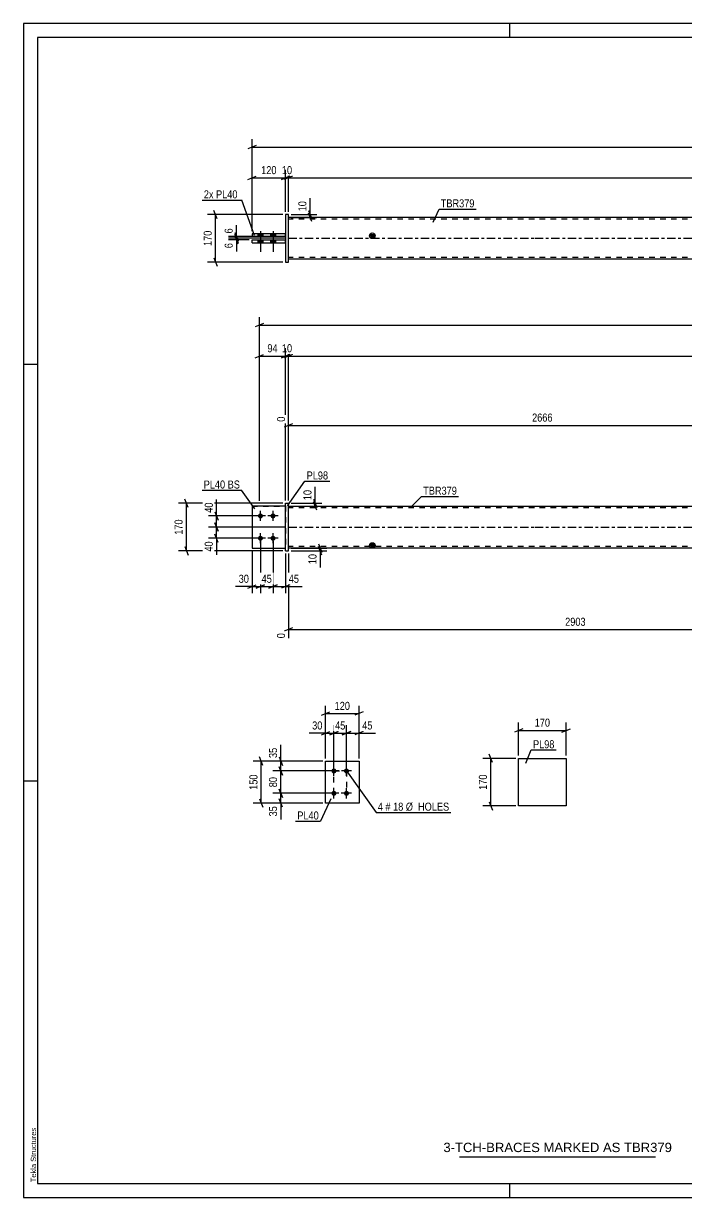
# Model space of a CAD drawing. Header units: millimetres. Extents: x 0 to 594, y 0 to 420.
# Drawn here: x 0 to 237.1, y 0 to 420 of the extents above; entities that cross this region are included whole.
import ezdxf

# ---------------------------------------------------------------- set-up
doc = ezdxf.new("R2010")
doc.units = ezdxf.units.MM
doc.linetypes.add('DXK_LINE_DOT2', pattern=[3.9198, 1.9599, -1.9599])
doc.linetypes.add('DXK_LINE_DOT3', pattern=[5.9187, 2.979, -0.9799, 0.9799, -0.9799])
doc.styles.add('Arial', font='ARIAL.TTF', dxfattribs={"height": 0.2})
doc.styles.add('Arial Narrow', font='ARIALN.TTF', dxfattribs={"height": 0.2})

# ---------------------------------------------------------------- blocks, each defined once
blk = doc.blocks.new('Unknown-580570663-1132')
at = {"color": 5, "linetype": 'Continuous'}
for p, q in [((594, 420), (0, 420)), ((0, 420), (0, 0)), ((174, 415), (174, 420)), ((589, 415), (5, 415)), ((5, 415), (5, 5)), ((5, 298), (0, 298)), ((5, 149), (0, 149)), ((5, 5), (589, 5)), ((174, 0), (174, 5)), ((0, 0), (594, 0))]:
    blk.add_line(p, q, dxfattribs=at)
at = {"color": 174, "linetype": 'Continuous', "style": 'Arial'}
blk.add_text('Tekla Structures', height=1.9102, rotation=90, dxfattribs=at).set_placement((4.5, 5.5))
blk = doc.blocks.new('Bolt-580570663-2153 - 2119')
at = {"linetype": 'Continuous'}
for points in [[(111.03, 151.7, -1), (111.03, 153.5, -1)], [(115.53, 151.7, -1), (115.53, 153.5, -1)], [(111.03, 143.7, -1), (111.03, 145.5, -1)], [(115.53, 143.7, -1), (115.53, 145.5, -1)]]:
    blk.add_hatch(color=1, dxfattribs=at).paths.add_polyline_path(points)
at = {"color": 1, "linetype": 'Continuous'}
for p, q in [((112.83, 152.6), (109.23, 152.6)), ((111.03, 150.8), (111.03, 154.4)), ((117.33, 152.6), (113.73, 152.6)), ((115.53, 150.8), (115.53, 154.4)), ((112.83, 144.6), (109.23, 144.6)), ((111.03, 142.8), (111.03, 146.4)), ((117.33, 144.6), (113.73, 144.6)), ((115.53, 142.8), (115.53, 146.4))]:
    blk.add_line(p, q, dxfattribs=at)
blk = doc.blocks.new('Part-580570663-2158 - 2119')
at = {"color": 2, "linetype": 'Continuous'}
for p, q in [((108.03, 141.1), (108.03, 156.1)), ((108.03, 156.1), (120.03, 156.1)), ((120.03, 156.1), (120.03, 141.1)), ((120.03, 141.1), (108.03, 141.1))]:
    blk.add_line(p, q, dxfattribs=at)
blk = doc.blocks.new('Bolt-580570663-1684 - 1679')
at = {"linetype": 'Continuous'}
for points in [[(84.75, 242.94, -1), (84.75, 244.74, -1)], [(89.25, 242.94, -1), (89.25, 244.74, -1)], [(84.75, 234.94, -1), (84.75, 236.74, -1)], [(89.25, 234.94, -1), (89.25, 236.74, -1)]]:
    blk.add_hatch(color=1, dxfattribs=at).paths.add_polyline_path(points)
at = {"color": 1, "linetype": 'Continuous'}
for p, q in [((86.55, 243.84), (82.95, 243.84)), ((84.75, 242.04), (84.75, 245.64)), ((91.05, 243.84), (87.45, 243.84)), ((89.25, 242.04), (89.25, 245.64)), ((86.55, 235.84), (82.95, 235.84)), ((84.75, 234.04), (84.75, 237.64)), ((91.05, 235.84), (87.45, 235.84)), ((89.25, 234.04), (89.25, 237.64))]:
    blk.add_line(p, q, dxfattribs=at)
blk = doc.blocks.new('Part-580570663-1695 - 1679')
at = {"color": 2, "linetype": 'Continuous'}
for p, q in [((93.75, 231.34), (93.75, 248.34)), ((93.75, 248.34), (94.75, 248.34)), ((94.75, 231.34), (94.75, 248.34)), ((93.75, 231.34), (94.75, 231.34))]:
    blk.add_line(p, q, dxfattribs=at)
blk = doc.blocks.new('Part-580570663-1700 - 1679')
at = {"color": 7, "linetype": 'DXK_LINE_DOT2'}
for p, q in [((81.75, 247.34), (81.75, 232.34)), ((81.75, 247.34), (93.75, 247.34)), ((93.75, 247.34), (93.75, 232.34)), ((81.75, 232.34), (93.75, 232.34))]:
    blk.add_line(p, q, dxfattribs=at)
blk = doc.blocks.new('Part-580570663-1705 - 1679')
at = {"color": 2, "linetype": 'Continuous'}
for p, q in [((81.75, 247.34), (81.75, 232.34)), ((93.75, 247.34), (81.75, 247.34)), ((81.75, 232.34), (93.75, 232.34))]:
    blk.add_line(p, q, dxfattribs=at)
at = {"color": 7, "linetype": 'DXK_LINE_DOT2'}
blk.add_line((93.75, 232.34), (93.75, 247.34), dxfattribs=at)
blk = doc.blocks.new('Part-580570663-1721 - 1679')
at = {"linetype": 'Continuous'}
blk.add_hatch(color=2, dxfattribs=at).paths.add_polyline_path([(124.75, 232.34), (123.95, 233.74), (125.55, 233.74)])
at = {"color": 2, "linetype": 'Continuous'}
for p, q in [((94.75, 247.34), (182.75, 247.34)), ((182.85, 247.34), (425.68, 247.34)), ((425.78, 247.34), (513.78, 247.34)), ((182.75, 232.34), (94.75, 232.34)), ((124.75, 232.34), (123.95, 233.74)), ((123.95, 233.74), (125.55, 233.74)), ((125.55, 233.74), (124.75, 232.34)), ((425.68, 232.34), (182.85, 232.34)), ((513.78, 232.34), (425.78, 232.34))]:
    blk.add_line(p, q, dxfattribs=at)
at = {"color": 7, "linetype": 'DXK_LINE_DOT2'}
for p, q in [((94.75, 232.34), (94.75, 247.34)), ((182.75, 246.74), (94.75, 246.74)), ((425.68, 246.74), (182.85, 246.74)), ((280.93, 247.34), (280.93, 246.74)), ((309.34, 247.34), (309.34, 246.74)), ((513.78, 246.74), (425.78, 246.74)), ((513.78, 232.34), (513.78, 247.34)), ((182.75, 232.94), (94.75, 232.94)), ((425.68, 232.94), (182.85, 232.94)), ((299.19, 232.34), (299.19, 232.94)), ((299.19, 232.43), (299.19, 232.34)), ((327.6, 232.34), (327.6, 232.94)), ((327.6, 232.43), (327.6, 232.34)), ((513.78, 232.94), (425.78, 232.94))]:
    blk.add_line(p, q, dxfattribs=at)
at = {"color": 7, "linetype": 'DXK_LINE_DOT3'}
for p, q in [((94.75, 239.84), (182.75, 239.84)), ((182.85, 239.84), (425.68, 239.84)), ((425.78, 239.84), (513.78, 239.84))]:
    blk.add_line(p, q, dxfattribs=at)
at = {"color": 2, "linetype": 'Continuous'}
blk.add_circle((124.75, 233.24), 1, dxfattribs=at)
blk = doc.blocks.new('Part-580570663-1415 - 1369')
at = {"color": 2, "linetype": 'Continuous'}
for p, q in [((81.75, 344.75), (81.75, 343.75)), ((93.75, 344.75), (81.75, 344.75)), ((93.75, 343.75), (81.75, 343.75))]:
    blk.add_line(p, q, dxfattribs=at)
at = {"color": 7, "linetype": 'DXK_LINE_DOT2'}
blk.add_line((93.75, 343.75), (93.75, 344.75), dxfattribs=at)
blk = doc.blocks.new('Part-580570663-1463 - 1369')
at = {"linetype": 'Continuous'}
blk.add_hatch(color=2, dxfattribs=at).paths.add_polyline_path([(124.75, 343.15), (123.95, 344.55), (125.55, 344.55)])
at = {"color": 2, "linetype": 'Continuous'}
for p, q in [((182.75, 350.65), (94.75, 350.65)), ((425.68, 350.65), (182.85, 350.65)), ((513.78, 350.65), (425.78, 350.65)), ((124.75, 343.15), (123.95, 344.55)), ((123.95, 344.55), (125.55, 344.55)), ((125.55, 344.55), (124.75, 343.15)), ((280.93, 343.85), (309.34, 343.85)), ((280.93, 343.75), (280.93, 343.85)), ((280.93, 342.55), (280.93, 342.45)), ((309.34, 342.45), (280.93, 342.45)), ((299.19, 343.75), (299.19, 343.85)), ((299.19, 342.55), (299.19, 342.45)), ((309.34, 343.85), (309.34, 342.45)), ((182.75, 335.65), (94.75, 335.65)), ((425.68, 335.65), (182.85, 335.65)), ((513.78, 335.65), (425.78, 335.65))]:
    blk.add_line(p, q, dxfattribs=at)
at = {"color": 7, "linetype": 'DXK_LINE_DOT2'}
for p, q in [((94.75, 335.65), (94.75, 350.65)), ((182.75, 350.05), (94.75, 350.05)), ((425.68, 350.05), (182.85, 350.05)), ((513.78, 350.05), (425.78, 350.05)), ((513.78, 350.65), (513.78, 335.65)), ((280.93, 342.45), (280.93, 343.75)), ((299.19, 342.45), (299.19, 343.75)), ((309.34, 343.85), (327.6, 343.85)), ((327.6, 342.45), (309.34, 342.45)), ((327.6, 343.85), (327.6, 342.45)), ((182.75, 336.25), (94.75, 336.25)), ((425.68, 336.25), (182.85, 336.25)), ((513.78, 336.25), (425.78, 336.25))]:
    blk.add_line(p, q, dxfattribs=at)
at = {"color": 7, "linetype": 'DXK_LINE_DOT3'}
for p, q in [((94.75, 343.15), (182.75, 343.15)), ((182.85, 343.15), (425.68, 343.15)), ((425.78, 343.15), (513.78, 343.15))]:
    blk.add_line(p, q, dxfattribs=at)
at = {"color": 2, "linetype": 'Continuous'}
blk.add_circle((124.75, 344.05), 1, dxfattribs=at)
blk = doc.blocks.new('Part-580570663-1420 - 1369')
at = {"color": 2, "linetype": 'Continuous'}
for p, q in [((81.75, 341.55), (81.75, 342.55)), ((81.75, 342.55), (93.75, 342.55)), ((81.75, 341.55), (93.75, 341.55))]:
    blk.add_line(p, q, dxfattribs=at)
at = {"color": 7, "linetype": 'DXK_LINE_DOT2'}
blk.add_line((93.75, 341.55), (93.75, 342.55), dxfattribs=at)
blk = doc.blocks.new('Bolt-580570663-1372 - 1369')
at = {"linetype": 'Continuous'}
for points in [[(83.85, 343.75), (85.65, 343.75), (85.65, 344.75), (83.85, 344.75)], [(83.85, 343.75), (85.65, 343.75), (85.65, 344.75), (83.85, 344.75)], [(88.35, 343.75), (90.15, 343.75), (90.15, 344.75), (88.35, 344.75)], [(88.35, 343.75), (90.15, 343.75), (90.15, 344.75), (88.35, 344.75)], [(83.85, 341.55), (85.65, 341.55), (85.65, 342.55), (83.85, 342.55)], [(83.85, 341.55), (85.65, 341.55), (85.65, 342.55), (83.85, 342.55)], [(88.35, 341.55), (90.15, 341.55), (90.15, 342.55), (88.35, 342.55)], [(88.35, 341.55), (90.15, 341.55), (90.15, 342.55), (88.35, 342.55)]]:
    blk.add_hatch(color=1, dxfattribs=at).paths.add_polyline_path(points)
at = {"color": 1, "linetype": 'Continuous'}
for p, q in [((83.85, 344.75), (83.85, 343.75)), ((83.85, 344.75), (83.85, 343.75)), ((84.75, 345.75), (84.75, 338.25)), ((84.75, 345.75), (84.75, 338.25)), ((85.65, 344.75), (85.65, 343.75)), ((85.65, 344.75), (85.65, 343.75)), ((88.35, 344.75), (88.35, 343.75)), ((88.35, 344.75), (88.35, 343.75)), ((89.25, 345.75), (89.25, 338.25)), ((89.25, 345.75), (89.25, 338.25)), ((90.15, 344.75), (90.15, 343.75)), ((90.15, 344.75), (90.15, 343.75)), ((83.85, 342.55), (83.85, 341.55)), ((83.85, 342.55), (83.85, 341.55)), ((85.65, 342.55), (85.65, 341.55)), ((85.65, 342.55), (85.65, 341.55)), ((88.35, 342.55), (88.35, 341.55)), ((88.35, 342.55), (88.35, 341.55)), ((90.15, 342.55), (90.15, 341.55)), ((90.15, 342.55), (90.15, 341.55))]:
    blk.add_line(p, q, dxfattribs=at)
blk = doc.blocks.new('Part-580570663-1400 - 1369')
at = {"color": 2, "linetype": 'Continuous'}
for p, q in [((94.75, 351.65), (93.75, 351.65)), ((93.75, 351.65), (93.75, 334.65)), ((94.75, 334.65), (94.75, 351.65)), ((93.75, 334.65), (94.75, 334.65))]:
    blk.add_line(p, q, dxfattribs=at)
blk = doc.blocks.new('Part-580570663-2338 - 2332')
at = {"color": 2, "linetype": 'Continuous'}
for p, q in [((177.1, 140.1), (177.1, 157.1)), ((177.1, 157.1), (194.1, 157.1)), ((194.1, 157.1), (194.1, 140.1)), ((194.1, 140.1), (177.1, 140.1))]:
    blk.add_line(p, q, dxfattribs=at)
blk = doc.blocks.new('Rectangle-580570663-2318 - 2119')
at = {"color": 1, "linetype": 'DXK_LINE_DOT2'}
blk.add_lwpolyline([(111.03, 152.6), (115.53, 152.6), (115.53, 144.6), (111.03, 144.6), (111.03, 152.6)], close=True, dxfattribs=at)
blk = doc.blocks.new('StraightDimension-580570663-2235 - 2119')
at = {"color": 7, "linetype": 'Continuous'}
for p, q in [((110.03, 144.6), (89.18, 144.6)), ((91.43, 146.1), (92.63, 143.1)), ((92.03, 141.1), (92.03, 144.6)), ((107.03, 141.1), (89.18, 141.1)), ((92.63, 139.6), (91.43, 142.6))]:
    blk.add_line(p, q, dxfattribs=at)
at = {"color": 0}
blk.add_wipeout([(91.28, 140.57), (87.08, 140.57), (87.08, 135.72), (91.28, 135.72)], dxfattribs=at)
at = {"color": 7, "linetype": 'Continuous'}
blk.add_line((92.03, 141.1), (92.03, 135.19), dxfattribs=at)
blk.add_line((92.03, 141.1), (92.03, 135.19), dxfattribs=at)
at = {"color": 3, "style": 'Arial Narrow'}
blk.add_text('35', height=2.863, rotation=90.0002, dxfattribs=at).set_placement((90.68, 136.32))
blk = doc.blocks.new('StraightDimension-580570663-2245 - 2119')
at = {"color": 7, "linetype": 'Continuous'}
for p, q in [((110.03, 152.6), (89.18, 152.6)), ((91.43, 154.1), (92.63, 151.1)), ((92.03, 144.6), (92.03, 152.6)), ((110.03, 144.6), (89.18, 144.6)), ((92.63, 143.1), (91.43, 146.1))]:
    blk.add_line(p, q, dxfattribs=at)
at = {"color": 0}
blk.add_wipeout([(91.28, 151.03), (87.08, 151.03), (87.08, 146.17), (91.28, 146.17)], dxfattribs=at)
at = {"color": 3, "style": 'Arial Narrow'}
blk.add_text('80', height=2.863, rotation=90.0002, dxfattribs=at).set_placement((90.68, 146.77))
blk = doc.blocks.new('StraightDimension-580570663-2277 - 2119')
at = {"color": 7, "linetype": 'Continuous'}
for p, q in [((108.03, 157.1), (108.03, 168.95)), ((111.03, 153.6), (111.03, 168.95)), ((106.53, 165.5), (109.53, 166.7)), ((108.03, 166.1), (111.03, 166.1)), ((112.53, 166.7), (109.53, 165.5))]:
    blk.add_line(p, q, dxfattribs=at)
at = {"color": 0}
blk.add_wipeout([(107.5, 166.85), (107.5, 171.05), (102.65, 171.05), (102.65, 166.85)], dxfattribs=at)
at = {"color": 7, "linetype": 'Continuous'}
blk.add_line((108.03, 166.1), (102.12, 166.1), dxfattribs=at)
blk.add_line((108.03, 166.1), (102.12, 166.1), dxfattribs=at)
at = {"color": 3, "style": 'Arial Narrow'}
blk.add_text('30', height=2.863, dxfattribs=at).set_placement((103.25, 167.45))
blk = doc.blocks.new('StraightDimension-580570663-2255 - 2119')
at = {"color": 7, "linetype": 'Continuous'}
for p, q in [((107.03, 156.1), (89.18, 156.1)), ((91.43, 157.6), (92.63, 154.6)), ((92.03, 152.6), (92.03, 156.1)), ((110.03, 152.6), (89.18, 152.6)), ((92.63, 151.1), (91.43, 154.1))]:
    blk.add_line(p, q, dxfattribs=at)
at = {"color": 0}
blk.add_wipeout([(91.28, 161.48), (87.08, 161.48), (87.08, 156.62), (91.28, 156.62)], dxfattribs=at)
at = {"color": 7, "linetype": 'Continuous'}
blk.add_line((92.03, 156.1), (92.03, 162), dxfattribs=at)
blk.add_line((92.03, 156.1), (92.03, 162), dxfattribs=at)
at = {"color": 3, "style": 'Arial Narrow'}
blk.add_text('35', height=2.863, rotation=90.0002, dxfattribs=at).set_placement((90.68, 157.22))
blk = doc.blocks.new('StraightDimension-580570663-2266 - 2119')
at = {"color": 7, "linetype": 'Continuous'}
for p, q in [((107.03, 156.1), (82.18, 156.1)), ((85.63, 154.6), (84.43, 157.6)), ((85.03, 141.1), (85.03, 156.1)), ((107.03, 141.1), (82.18, 141.1)), ((84.43, 142.6), (85.63, 139.6))]:
    blk.add_line(p, q, dxfattribs=at)
at = {"color": 0}
blk.add_wipeout([(84.28, 151.94), (80.08, 151.94), (80.08, 145.25), (84.28, 145.25)], dxfattribs=at)
at = {"color": 3, "style": 'Arial Narrow'}
blk.add_text('150', height=2.863, rotation=90.0002, dxfattribs=at).set_placement((83.68, 145.85))
blk = doc.blocks.new('StraightDimension-580570663-2287 - 2119')
at = {"color": 7, "linetype": 'Continuous'}
for p, q in [((111.03, 153.6), (111.03, 168.95)), ((115.53, 153.6), (115.53, 168.95)), ((109.53, 165.5), (112.53, 166.7)), ((111.03, 166.1), (115.53, 166.1)), ((117.03, 166.7), (114.03, 165.5))]:
    blk.add_line(p, q, dxfattribs=at)
at = {"color": 0}
blk.add_wipeout([(115.71, 166.85), (115.71, 171.05), (110.85, 171.05), (110.85, 166.85)], dxfattribs=at)
at = {"color": 3, "style": 'Arial Narrow'}
blk.add_text('45', height=2.863, dxfattribs=at).set_placement((111.45, 167.45))
blk = doc.blocks.new('StraightDimension-580570663-2297 - 2119')
at = {"color": 7, "linetype": 'Continuous'}
for p, q in [((115.53, 153.6), (115.53, 168.95)), ((120.03, 157.1), (120.03, 168.95)), ((114.03, 165.5), (117.03, 166.7)), ((115.53, 166.1), (120.03, 166.1)), ((121.53, 166.7), (118.53, 165.5))]:
    blk.add_line(p, q, dxfattribs=at)
at = {"color": 0}
blk.add_wipeout([(125.41, 166.85), (125.41, 171.05), (120.55, 171.05), (120.55, 166.85)], dxfattribs=at)
at = {"color": 7, "linetype": 'Continuous'}
blk.add_line((120.03, 166.1), (125.93, 166.1), dxfattribs=at)
blk.add_line((120.03, 166.1), (125.93, 166.1), dxfattribs=at)
at = {"color": 3, "style": 'Arial Narrow'}
blk.add_text('45', height=2.863, dxfattribs=at).set_placement((121.15, 167.45))
blk = doc.blocks.new('StraightDimension-580570663-2308 - 2119')
at = {"color": 7, "linetype": 'Continuous'}
for p, q in [((106.53, 172.5), (109.53, 173.7)), ((108.03, 157.1), (108.03, 175.95)), ((108.03, 173.1), (120.03, 173.1)), ((121.53, 173.7), (118.53, 172.5)), ((120.03, 157.1), (120.03, 175.95))]:
    blk.add_line(p, q, dxfattribs=at)
at = {"color": 0}
blk.add_wipeout([(117.37, 173.85), (117.37, 178.05), (110.69, 178.05), (110.69, 173.85)], dxfattribs=at)
at = {"color": 3, "style": 'Arial Narrow'}
blk.add_text('120', height=2.863, dxfattribs=at).set_placement((111.29, 174.45))
blk = doc.blocks.new('StraightDimension-580570663-6106 - 1679')
at = {"color": 7, "linetype": 'Continuous'}
for p, q in [((92.75, 248.34), (55.4, 248.34)), ((58.85, 246.84), (57.65, 249.84)), ((58.25, 231.34), (58.25, 248.34)), ((92.75, 231.34), (55.4, 231.34)), ((57.65, 232.84), (58.85, 229.84))]:
    blk.add_line(p, q, dxfattribs=at)
at = {"color": 0}
blk.add_wipeout([(57.5, 243.18), (53.3, 243.18), (53.3, 236.5), (57.5, 236.5)], dxfattribs=at)
at = {"color": 3, "style": 'Arial Narrow'}
blk.add_text('170', height=2.863, rotation=90.0002, dxfattribs=at).set_placement((56.9, 237.1))
blk = doc.blocks.new('StraightDimension-580570663-1817 - 1679')
at = {"color": 7, "linetype": 'Continuous'}
for p, q in [((300.05, 231.34), (300.05, 194.58)), ((94.75, 230.34), (94.75, 200.06)), ((96.25, 203.79), (93.25, 202.59)), ((94.75, 203.19), (300.05, 203.19)), ((298.55, 202.59), (301.55, 203.79))]:
    blk.add_line(p, q, dxfattribs=at)
at = {"color": 0}
blk.add_wipeout([(201.65, 203.94), (201.65, 208.14), (193.14, 208.14), (193.14, 203.94)], dxfattribs=at)
at = {"color": 0, "linetype": 'Continuous'}
for points in [[(94.15, 202.49), (89.95, 202.49), (89.95, 199.46), (94.15, 199.46)], [(299.45, 202.49), (295.25, 202.49), (295.25, 193.98), (299.45, 193.98)]]:
    blk.add_wipeout(points, dxfattribs=at)
at = {"color": 3, "style": 'Arial Narrow'}
blk.add_text('2903', height=2.863, dxfattribs=at).set_placement((193.74, 204.54))
at = {"color": 3, "linetype": 'Continuous', "style": 'Arial Narrow'}
for s, height, p in [('0', 2.86, (93.55, 200.06)), ('2903', 2.863, (298.85, 194.58))]:
    blk.add_text(s, height=height, rotation=90.0002, dxfattribs=at).set_placement(p)
blk = doc.blocks.new('StraightDimension-580570663-4831 - 1679')
at = {"color": 7, "linetype": 'Continuous'}
for p, q in [((94.75, 249.34), (94.75, 303.89)), ((513.78, 249.34), (513.78, 303.89)), ((96.25, 301.64), (93.25, 300.44)), ((94.75, 301.04), (513.78, 301.04)), ((512.28, 300.44), (515.28, 301.64))]:
    blk.add_line(p, q, dxfattribs=at)
at = {"color": 0}
blk.add_wipeout([(308.52, 301.79), (308.52, 305.99), (300.01, 305.99), (300.01, 301.79)], dxfattribs=at)
at = {"color": 3, "style": 'Arial Narrow'}
blk.add_text('5710', height=2.863, dxfattribs=at).set_placement((300.61, 302.39))
blk = doc.blocks.new('StraightDimension-580570663-1870 - 1679')
at = {"color": 7, "linetype": 'Continuous'}
for p, q in [((95.75, 232.34), (108.55, 232.34)), ((95.75, 231.34), (108.55, 231.34)), ((105.55, 233.84), (106.75, 230.84)), ((106.75, 229.84), (105.55, 232.84)), ((106.15, 231.34), (106.15, 232.34))]:
    blk.add_line(p, q, dxfattribs=at)
at = {"color": 0}
blk.add_wipeout([(105.4, 230.82), (101.2, 230.82), (101.2, 225.96), (105.4, 225.96)], dxfattribs=at)
at = {"color": 7, "linetype": 'Continuous'}
blk.add_line((106.15, 231.34), (106.15, 225.43), dxfattribs=at)
blk.add_line((106.15, 231.34), (106.15, 225.43), dxfattribs=at)
at = {"color": 3, "style": 'Arial Narrow'}
blk.add_text('10', height=2.863, rotation=90.0002, dxfattribs=at).set_placement((104.8, 226.56))
blk = doc.blocks.new('StraightDimension-580570663-1806 - 1679')
at = {"color": 7, "linetype": 'Continuous'}
for p, q in [((81.75, 231.34), (81.75, 216.17)), ((84.75, 234.84), (84.75, 216.17)), ((80.25, 217.97), (83.25, 219.17)), ((81.75, 218.57), (84.75, 218.57)), ((86.25, 219.17), (83.25, 217.97))]:
    blk.add_line(p, q, dxfattribs=at)
at = {"color": 0}
blk.add_wipeout([(81.22, 219.32), (81.22, 223.52), (76.37, 223.52), (76.37, 219.32)], dxfattribs=at)
at = {"color": 7, "linetype": 'Continuous'}
blk.add_line((81.75, 218.57), (75.84, 218.57), dxfattribs=at)
blk.add_line((81.75, 218.57), (75.84, 218.57), dxfattribs=at)
at = {"color": 3, "style": 'Arial Narrow'}
blk.add_text('30', height=2.863, dxfattribs=at).set_placement((76.97, 219.92))
blk = doc.blocks.new('StraightDimension-580570663-5991 - 1679')
at = {"color": 7, "linetype": 'Continuous'}
for p, q in [((83.75, 243.84), (66.2, 243.84)), ((68.45, 245.34), (69.65, 242.34)), ((69.05, 239.84), (69.05, 243.84)), ((93.75, 239.84), (66.2, 239.84)), ((69.65, 238.34), (68.45, 241.34))]:
    blk.add_line(p, q, dxfattribs=at)
at = {"color": 0}
blk.add_wipeout([(68.3, 249.22), (64.1, 249.22), (64.1, 244.37), (68.3, 244.37)], dxfattribs=at)
at = {"color": 7, "linetype": 'Continuous'}
blk.add_line((69.05, 243.84), (69.05, 249.75), dxfattribs=at)
blk.add_line((69.05, 243.84), (69.05, 249.75), dxfattribs=at)
at = {"color": 3, "style": 'Arial Narrow'}
blk.add_text('40', height=2.863, rotation=90.0002, dxfattribs=at).set_placement((67.7, 244.97))
blk = doc.blocks.new('StraightDimension-580570663-1879 - 1679')
at = {"color": 7, "linetype": 'Continuous'}
for p, q in [((95.75, 248.34), (106.75, 248.34)), ((103.75, 249.84), (104.95, 246.84)), ((104.95, 245.84), (103.75, 248.84)), ((104.35, 247.34), (104.35, 248.34)), ((95.75, 247.34), (106.75, 247.34))]:
    blk.add_line(p, q, dxfattribs=at)
at = {"color": 0}
blk.add_wipeout([(103.6, 253.72), (99.4, 253.72), (99.4, 248.87), (103.6, 248.87)], dxfattribs=at)
at = {"color": 7, "linetype": 'Continuous'}
blk.add_line((104.35, 248.34), (104.35, 254.25), dxfattribs=at)
blk.add_line((104.35, 248.34), (104.35, 254.25), dxfattribs=at)
at = {"color": 3, "style": 'Arial Narrow'}
blk.add_text('10', height=2.863, rotation=90.0002, dxfattribs=at).set_placement((103, 249.47))
blk = doc.blocks.new('StraightDimension-580570663-1737 - 1679')
at = {"color": 7, "linetype": 'Continuous'}
for p, q in [((85.88, 312.64), (82.88, 311.44)), ((84.38, 249.26), (84.38, 314.89)), ((84.38, 312.04), (526.78, 312.04)), ((525.28, 311.44), (528.28, 312.64)), ((526.78, 248.34), (526.78, 314.89))]:
    blk.add_line(p, q, dxfattribs=at)
at = {"color": 0}
blk.add_wipeout([(309.83, 312.79), (309.83, 316.99), (301.32, 316.99), (301.32, 312.79)], dxfattribs=at)
at = {"color": 3, "style": 'Arial Narrow'}
blk.add_text('5943', height=2.863, dxfattribs=at).set_placement((301.92, 313.39))
blk = doc.blocks.new('StraightDimension-580570663-1792 - 1679')
at = {"color": 7, "linetype": 'Continuous'}
for p, q in [((89.25, 234.84), (89.25, 216.17)), ((93.75, 230.34), (93.75, 216.17)), ((87.75, 217.97), (90.75, 219.17)), ((89.25, 218.57), (93.75, 218.57)), ((95.25, 219.17), (92.25, 217.97))]:
    blk.add_line(p, q, dxfattribs=at)
at = {"color": 0}
blk.add_wipeout([(99.13, 219.32), (99.13, 223.52), (94.27, 223.52), (94.27, 219.32)], dxfattribs=at)
at = {"color": 7, "linetype": 'Continuous'}
blk.add_line((93.75, 218.57), (99.65, 218.57), dxfattribs=at)
blk.add_line((93.75, 218.57), (99.65, 218.57), dxfattribs=at)
at = {"color": 3, "style": 'Arial Narrow'}
blk.add_text('45', height=2.863, dxfattribs=at).set_placement((94.87, 219.92))
blk = doc.blocks.new('StraightDimension-580570663-1799 - 1679')
at = {"color": 7, "linetype": 'Continuous'}
for p, q in [((84.75, 234.84), (84.75, 216.17)), ((89.25, 234.84), (89.25, 216.17)), ((83.25, 217.97), (86.25, 219.17)), ((84.75, 218.57), (89.25, 218.57)), ((90.75, 219.17), (87.75, 217.97))]:
    blk.add_line(p, q, dxfattribs=at)
at = {"color": 0}
blk.add_wipeout([(89.43, 219.32), (89.43, 223.52), (84.57, 223.52), (84.57, 219.32)], dxfattribs=at)
at = {"color": 3, "style": 'Arial Narrow'}
blk.add_text('45', height=2.863, dxfattribs=at).set_placement((85.17, 219.92))
blk = doc.blocks.new('StraightDimension-580570663-4939 - 1679')
at = {"color": 7, "linetype": 'Continuous'}
for p, q in [((275.38, 256.73), (264.49, 256.73)), ((266.74, 258.23), (267.94, 255.23)), ((267.34, 247.36), (267.34, 256.73)), ((267.94, 245.86), (266.74, 248.86)), ((201.16, 247.36), (269.74, 247.36))]:
    blk.add_line(p, q, dxfattribs=at)
at = {"color": 0}
blk.add_wipeout([(266.59, 254.47), (262.39, 254.47), (262.39, 249.62), (266.59, 249.62)], dxfattribs=at)
at = {"color": 3, "style": 'Arial Narrow'}
blk.add_text('94', height=2.863, rotation=90.0002, dxfattribs=at).set_placement((265.99, 250.22))
blk = doc.blocks.new('StraightDimension-580570663-5992 - 1679')
at = {"color": 7, "linetype": 'Continuous'}
for p, q in [((93.75, 239.84), (66.2, 239.84)), ((68.45, 241.34), (69.65, 238.34)), ((69.05, 235.84), (69.05, 239.84)), ((83.75, 235.84), (66.2, 235.84)), ((69.65, 234.34), (68.45, 237.34))]:
    blk.add_line(p, q, dxfattribs=at)
at = {"color": 0}
blk.add_wipeout([(68.3, 235.32), (64.1, 235.32), (64.1, 230.46), (68.3, 230.46)], dxfattribs=at)
at = {"color": 7, "linetype": 'Continuous'}
blk.add_line((69.05, 235.84), (69.05, 229.93), dxfattribs=at)
blk.add_line((69.05, 235.84), (69.05, 229.93), dxfattribs=at)
at = {"color": 3, "style": 'Arial Narrow'}
blk.add_text('40', height=2.863, rotation=90.0002, dxfattribs=at).set_placement((67.7, 231.06))
blk = doc.blocks.new('StraightDimension-580570663-4832 - 1679')
at = {"color": 7, "linetype": 'Continuous'}
for p, q in [((93.75, 249.34), (93.75, 303.89)), ((94.75, 249.34), (94.75, 303.89)), ((92.25, 300.44), (95.25, 301.64)), ((96.25, 301.64), (93.25, 300.44)), ((93.75, 301.04), (94.75, 301.04))]:
    blk.add_line(p, q, dxfattribs=at)
at = {"color": 0}
blk.add_wipeout([(96.68, 301.79), (96.68, 305.99), (91.82, 305.99), (91.82, 301.79)], dxfattribs=at)
at = {"color": 3, "style": 'Arial Narrow'}
blk.add_text('10', height=2.863, dxfattribs=at).set_placement((92.42, 302.39))
blk = doc.blocks.new('StraightDimension-580570663-4833 - 1679')
at = {"color": 7, "linetype": 'Continuous'}
for p, q in [((84.38, 249.26), (84.38, 303.89)), ((93.75, 249.34), (93.75, 303.89)), ((82.88, 300.44), (85.88, 301.64)), ((84.38, 301.04), (93.75, 301.04)), ((95.25, 301.64), (92.25, 300.44))]:
    blk.add_line(p, q, dxfattribs=at)
at = {"color": 0}
blk.add_wipeout([(91.49, 301.79), (91.49, 305.99), (86.64, 305.99), (86.64, 301.79)], dxfattribs=at)
at = {"color": 3, "style": 'Arial Narrow'}
blk.add_text('94', height=2.863, dxfattribs=at).set_placement((87.24, 302.39))
blk = doc.blocks.new('StraightDimension-580570663-4964 - 1679')
at = {"color": 7, "linetype": 'Continuous'}
for p, q in [((276.38, 257.73), (276.38, 284.85)), ((94.75, 249.34), (94.75, 279.36)), ((96.25, 276.83), (93.25, 275.63)), ((94.75, 276.23), (276.38, 276.23)), ((274.88, 275.63), (277.88, 276.83))]:
    blk.add_line(p, q, dxfattribs=at)
at = {"color": 0, "linetype": 'Continuous'}
for points in [[(275.78, 285.45), (271.58, 285.45), (271.58, 276.93), (275.78, 276.93)], [(94.15, 279.96), (89.95, 279.96), (89.95, 276.93), (94.15, 276.93)]]:
    blk.add_wipeout(points, dxfattribs=at)
at = {"color": 0}
blk.add_wipeout([(189.82, 276.98), (189.82, 281.18), (181.31, 281.18), (181.31, 276.98)], dxfattribs=at)
at = {"color": 3, "linetype": 'Continuous', "style": 'Arial Narrow'}
for s, height, p in [('2666', 2.863, (275.18, 277.53)), ('0', 2.86, (93.55, 277.53))]:
    blk.add_text(s, height=height, rotation=90.0002, dxfattribs=at).set_placement(p)
at = {"color": 3, "style": 'Arial Narrow'}
blk.add_text('2666', height=2.863, dxfattribs=at).set_placement((181.91, 277.58))
blk = doc.blocks.new('StraightDimension-580570663-1495 - 1369')
at = {"color": 7, "linetype": 'Continuous'}
for p, q in [((75.56, 344.65), (76.76, 341.65)), ((93.75, 343.15), (73.31, 343.15)), ((80.75, 342.55), (73.31, 342.55)), ((76.76, 341.05), (75.56, 344.05)), ((76.16, 342.55), (76.16, 343.15))]:
    blk.add_line(p, q, dxfattribs=at)
at = {"color": 0}
blk.add_wipeout([(75.41, 342.03), (71.21, 342.03), (71.21, 339), (75.41, 339)], dxfattribs=at)
at = {"color": 7, "linetype": 'Continuous'}
blk.add_line((76.16, 342.55), (76.16, 338.48), dxfattribs=at)
blk.add_line((76.16, 342.55), (76.16, 338.48), dxfattribs=at)
at = {"color": 3, "style": 'Arial Narrow'}
blk.add_text('6', height=2.86, rotation=90.0002, dxfattribs=at).set_placement((74.81, 339.6))
blk = doc.blocks.new('StraightDimension-580570663-1582 - 1369')
at = {"color": 7, "linetype": 'Continuous'}
for p, q in [((94.75, 352.65), (94.75, 367.6)), ((513.78, 352.65), (513.78, 367.6)), ((96.25, 365.35), (93.25, 364.15)), ((94.75, 364.75), (513.78, 364.75)), ((512.28, 364.15), (515.28, 365.35))]:
    blk.add_line(p, q, dxfattribs=at)
at = {"color": 0}
blk.add_wipeout([(308.52, 365.5), (308.52, 369.7), (300.01, 369.7), (300.01, 365.5)], dxfattribs=at)
at = {"color": 3, "style": 'Arial Narrow'}
blk.add_text('5710', height=2.863, dxfattribs=at).set_placement((300.61, 366.1))
blk = doc.blocks.new('StraightDimension-580570663-1531 - 1369')
at = {"color": 7, "linetype": 'Continuous'}
for p, q in [((69.26, 350.15), (68.06, 353.15)), ((92.75, 351.65), (65.81, 351.65)), ((68.66, 334.65), (68.66, 351.65)), ((68.06, 336.15), (69.26, 333.15)), ((92.75, 334.65), (65.81, 334.65))]:
    blk.add_line(p, q, dxfattribs=at)
at = {"color": 0}
blk.add_wipeout([(67.91, 346.5), (63.71, 346.5), (63.71, 339.81), (67.91, 339.81)], dxfattribs=at)
at = {"color": 3, "style": 'Arial Narrow'}
blk.add_text('170', height=2.863, rotation=90.0002, dxfattribs=at).set_placement((67.31, 340.41))
blk = doc.blocks.new('StraightDimension-580570663-1477 - 1369')
at = {"color": 7, "linetype": 'Continuous'}
for p, q in [((101.93, 353.15), (103.13, 350.15)), ((95.75, 351.65), (104.93, 351.65)), ((95.75, 350.65), (104.93, 350.65)), ((103.13, 349.15), (101.93, 352.15)), ((102.53, 350.65), (102.53, 351.65))]:
    blk.add_line(p, q, dxfattribs=at)
at = {"color": 0}
blk.add_wipeout([(101.78, 357.04), (97.58, 357.04), (97.58, 352.18), (101.78, 352.18)], dxfattribs=at)
at = {"color": 7, "linetype": 'Continuous'}
blk.add_line((102.53, 351.65), (102.53, 357.56), dxfattribs=at)
blk.add_line((102.53, 351.65), (102.53, 357.56), dxfattribs=at)
at = {"color": 3, "style": 'Arial Narrow'}
blk.add_text('10', height=2.863, rotation=90.0002, dxfattribs=at).set_placement((101.18, 352.78))
blk = doc.blocks.new('StraightDimension-580570663-1513 - 1369')
at = {"color": 7, "linetype": 'Continuous'}
for p, q in [((75.56, 345.25), (76.76, 342.25)), ((76.76, 341.65), (75.56, 344.65)), ((83.29, 343.75), (73.31, 343.75)), ((93.75, 343.15), (73.31, 343.15)), ((76.16, 343.15), (76.16, 343.75))]:
    blk.add_line(p, q, dxfattribs=at)
at = {"color": 0}
blk.add_wipeout([(75.41, 347.31), (71.21, 347.31), (71.21, 344.28), (75.41, 344.28)], dxfattribs=at)
at = {"color": 7, "linetype": 'Continuous'}
blk.add_line((76.16, 343.75), (76.16, 347.83), dxfattribs=at)
blk.add_line((76.16, 343.75), (76.16, 347.83), dxfattribs=at)
at = {"color": 3, "style": 'Arial Narrow'}
blk.add_text('6', height=2.86, rotation=90.0002, dxfattribs=at).set_placement((74.81, 344.88))
blk = doc.blocks.new('StraightDimension-580570663-1551 - 1369')
at = {"color": 7, "linetype": 'Continuous'}
for p, q in [((81.75, 345.75), (81.75, 378.6)), ((526.78, 345.75), (526.78, 378.6)), ((83.25, 376.35), (80.25, 375.15)), ((81.75, 375.75), (526.78, 375.75)), ((525.28, 375.15), (528.28, 376.35))]:
    blk.add_line(p, q, dxfattribs=at)
at = {"color": 0}
blk.add_wipeout([(308.52, 376.5), (308.52, 380.7), (300.01, 380.7), (300.01, 376.5)], dxfattribs=at)
at = {"color": 3, "style": 'Arial Narrow'}
blk.add_text('5970', height=2.863, dxfattribs=at).set_placement((300.61, 377.1))
blk = doc.blocks.new('StraightDimension-580570663-1562 - 1369')
at = {"color": 7, "linetype": 'Continuous'}
for p, q in [((93.75, 352.65), (93.75, 367.6)), ((94.75, 352.65), (94.75, 367.6)), ((92.25, 364.15), (95.25, 365.35)), ((96.25, 365.35), (93.25, 364.15)), ((93.75, 364.75), (94.75, 364.75))]:
    blk.add_line(p, q, dxfattribs=at)
at = {"color": 0}
blk.add_wipeout([(96.68, 365.5), (96.68, 369.7), (91.82, 369.7), (91.82, 365.5)], dxfattribs=at)
at = {"color": 3, "style": 'Arial Narrow'}
blk.add_text('10', height=2.863, dxfattribs=at).set_placement((92.42, 366.1))
blk = doc.blocks.new('StraightDimension-580570663-1572 - 1369')
at = {"color": 7, "linetype": 'Continuous'}
for p, q in [((81.75, 345.75), (81.75, 367.6)), ((93.75, 352.65), (93.75, 367.6)), ((80.25, 364.15), (83.25, 365.35)), ((81.75, 364.75), (93.75, 364.75)), ((95.25, 365.35), (92.25, 364.15))]:
    blk.add_line(p, q, dxfattribs=at)
at = {"color": 0}
blk.add_wipeout([(91.09, 365.5), (91.09, 369.7), (84.41, 369.7), (84.41, 365.5)], dxfattribs=at)
at = {"color": 3, "style": 'Arial Narrow'}
blk.add_text('120', height=2.863, dxfattribs=at).set_placement((85.01, 366.1))
blk = doc.blocks.new('StraightDimension-580570663-2340 - 2332')
at = {"color": 7, "linetype": 'Continuous'}
for p, q in [((177.1, 158.1), (177.1, 169.95)), ((194.1, 158.1), (194.1, 169.95)), ((178.6, 167.7), (175.6, 166.5)), ((177.1, 167.1), (194.1, 167.1)), ((192.6, 166.5), (195.6, 167.7))]:
    blk.add_line(p, q, dxfattribs=at)
at = {"color": 0}
blk.add_wipeout([(188.94, 167.85), (188.94, 172.05), (182.25, 172.05), (182.25, 167.85)], dxfattribs=at)
at = {"color": 3, "style": 'Arial Narrow'}
blk.add_text('170', height=2.863, dxfattribs=at).set_placement((182.85, 168.45))
blk = doc.blocks.new('StraightDimension-580570663-2351 - 2332')
at = {"color": 7, "linetype": 'Continuous'}
for p, q in [((176.1, 157.1), (164.25, 157.1)), ((167.7, 155.6), (166.5, 158.6)), ((167.1, 140.1), (167.1, 157.1)), ((176.1, 140.1), (164.25, 140.1)), ((166.5, 141.6), (167.7, 138.6))]:
    blk.add_line(p, q, dxfattribs=at)
at = {"color": 0}
blk.add_wipeout([(166.35, 151.94), (162.15, 151.94), (162.15, 145.25), (166.35, 145.25)], dxfattribs=at)
at = {"color": 3, "style": 'Arial Narrow'}
blk.add_text('170', height=2.863, rotation=90.0002, dxfattribs=at).set_placement((165.75, 145.85))
blk = doc.blocks.new('Unknown-580570663-6227')
at = {"color": 7, "linetype": 'Continuous'}
blk.add_line((156, 14.5), (226, 14.5), dxfattribs=at)
at = {"color": 7, "style": 'Arial'}
blk.add_text('3-TCH-BRACES MARKED AS TBR379', height=3.3428, dxfattribs=at).set_placement((150.19, 16.25))
blk = doc.blocks.new('Mark-580570663-2149 - 2119')
at = {"color": 0}
blk.add_wipeout([(128.56, 138.39), (128.56, 141.39), (126.74, 141.39), (126.74, 138.39)], dxfattribs=at)
blk.add_wipeout([(128.56, 138.39), (128.56, 141.39), (126.74, 141.39), (126.74, 138.39)], dxfattribs=at)
at = {"color": 7, "linetype": 'Continuous'}
blk.add_line((115.53, 152.6), (126.14, 137.79), dxfattribs=at)
at = {"color": 0}
blk.add_wipeout([(131.29, 138.39), (131.29, 141.39), (129.46, 141.39), (129.46, 138.39)], dxfattribs=at)
blk.add_wipeout([(131.29, 138.39), (131.29, 141.39), (129.46, 141.39), (129.46, 138.39)], dxfattribs=at)
at = {"color": 3, "style": 'Arial Narrow'}
blk.add_text('4', height=2.86, dxfattribs=at).set_placement((126.74, 138.39))
at = {"color": 0}
blk.add_wipeout([(135.85, 138.39), (135.85, 141.39), (132.19, 141.39), (132.19, 138.39)], dxfattribs=at)
blk.add_wipeout([(135.85, 138.39), (135.85, 141.39), (132.19, 141.39), (132.19, 138.39)], dxfattribs=at)
at = {"color": 3, "style": 'Arial Narrow'}
blk.add_text('#', height=2.86, dxfattribs=at).set_placement((129.46, 138.39))
at = {"color": 0}
blk.add_wipeout([(152.28, 138.39), (152.28, 141.39), (136.75, 141.39), (136.75, 138.39)], dxfattribs=at)
blk.add_wipeout([(152.28, 138.39), (152.28, 141.39), (136.75, 141.39), (136.75, 138.39)], dxfattribs=at)
at = {"color": 7, "linetype": 'Continuous'}
blk.add_line((126.14, 137.79), (152.88, 137.79), dxfattribs=at)
at = {"color": 3, "style": 'Arial Narrow'}
for s, p in [('18', (132.19, 138.39)), ('Ø  HOLES', (136.75, 138.39))]:
    blk.add_text(s, height=2.863, dxfattribs=at).set_placement(p)
blk = doc.blocks.new('Mark-580570663-2154 - 2119')
at = {"color": 0}
blk.add_wipeout([(105.62, 135.24), (105.62, 138.24), (97.94, 138.24), (97.94, 135.24)], dxfattribs=at)
blk.add_wipeout([(105.62, 135.24), (105.62, 138.24), (97.94, 138.24), (97.94, 135.24)], dxfattribs=at)
at = {"color": 30, "linetype": 'Continuous'}
for p in [(109.87, 142.6), (97.34, 134.64)]:
    blk.add_line(p, (106.22, 134.64), dxfattribs=at)
at = {"color": 3, "style": 'Arial Narrow'}
blk.add_text('PL40', height=2.863, dxfattribs=at).set_placement((97.94, 135.24))
blk = doc.blocks.new('Mark-580570663-1691 - 1679')
at = {"color": 0}
blk.add_wipeout([(108.95, 256.88), (108.95, 259.88), (101.28, 259.88), (101.28, 256.88)], dxfattribs=at)
blk.add_wipeout([(108.95, 256.88), (108.95, 259.88), (101.28, 259.88), (101.28, 256.88)], dxfattribs=at)
at = {"color": 30, "linetype": 'Continuous'}
for p, q in [((94.39, 247.42), (100.68, 256.28)), ((100.68, 256.28), (109.55, 256.28))]:
    blk.add_line(p, q, dxfattribs=at)
at = {"color": 3, "style": 'Arial Narrow'}
blk.add_text('PL98', height=2.863, dxfattribs=at).set_placement((101.28, 256.88))
blk = doc.blocks.new('Mark-580570663-1717 - 1679')
at = {"color": 0}
blk.add_wipeout([(155.03, 251.43), (155.03, 254.43), (142.97, 254.43), (142.97, 251.43)], dxfattribs=at)
blk.add_wipeout([(155.03, 251.43), (155.03, 254.43), (142.97, 254.43), (142.97, 251.43)], dxfattribs=at)
at = {"color": 30, "linetype": 'Continuous'}
for p, q in [((138.84, 247.29), (142.37, 250.83)), ((142.37, 250.83), (155.63, 250.83))]:
    blk.add_line(p, q, dxfattribs=at)
at = {"color": 3, "style": 'Arial Narrow'}
blk.add_text('TBR379', height=2.863, dxfattribs=at).set_placement((142.97, 251.43))
blk = doc.blocks.new('MarkSet-580570663-2041 - 1679')
at = {"color": 0}
blk.add_wipeout([(72.13, 253.64), (72.13, 256.64), (64.45, 256.64), (64.45, 253.64)], dxfattribs=at)
blk.add_wipeout([(72.13, 253.64), (72.13, 256.64), (64.45, 256.64), (64.45, 253.64)], dxfattribs=at)
blk.add_wipeout([(77.41, 253.64), (77.41, 256.64), (73.03, 256.64), (73.03, 253.64)], dxfattribs=at)
blk.add_wipeout([(77.41, 253.64), (77.41, 256.64), (73.03, 256.64), (73.03, 253.64)], dxfattribs=at)
at = {"color": 30, "linetype": 'Continuous'}
for p in [(63.85, 253.04), (82.79, 246.4)]:
    blk.add_line(p, (78.01, 253.04), dxfattribs=at)
at = {"color": 3, "style": 'Arial Narrow'}
for s, p in [('PL40', (64.45, 253.64)), ('BS', (73.03, 253.64))]:
    blk.add_text(s, height=2.863, dxfattribs=at).set_placement(p)
blk = doc.blocks.new('Mark-580570663-1459 - 1369')
at = {"color": 0}
blk.add_wipeout([(161.3, 354.23), (161.3, 357.23), (149.25, 357.23), (149.25, 354.23)], dxfattribs=at)
blk.add_wipeout([(161.3, 354.23), (161.3, 357.23), (149.25, 357.23), (149.25, 354.23)], dxfattribs=at)
at = {"color": 30, "linetype": 'Continuous'}
for p, q in [((146.54, 348.96), (148.65, 353.63)), ((148.65, 353.63), (161.9, 353.63))]:
    blk.add_line(p, q, dxfattribs=at)
at = {"color": 3, "style": 'Arial Narrow'}
blk.add_text('TBR379', height=2.863, dxfattribs=at).set_placement((149.25, 354.23))
blk = doc.blocks.new('MarkSet-580570663-1664 - 1369')
at = {"color": 0}
blk.add_wipeout([(67.97, 357.44), (67.97, 360.44), (64.5, 360.44), (64.5, 357.44)], dxfattribs=at)
blk.add_wipeout([(67.97, 357.44), (67.97, 360.44), (64.5, 360.44), (64.5, 357.44)], dxfattribs=at)
blk.add_wipeout([(76.54, 357.44), (76.54, 360.44), (68.87, 360.44), (68.87, 357.44)], dxfattribs=at)
blk.add_wipeout([(76.54, 357.44), (76.54, 360.44), (68.87, 360.44), (68.87, 357.44)], dxfattribs=at)
at = {"color": 30, "linetype": 'Continuous'}
for p in [(63.9, 356.84), (82.6, 344.14)]:
    blk.add_line(p, (78.04, 356.84), dxfattribs=at)
at = {"color": 3, "style": 'Arial Narrow'}
for s, p in [('2x', (64.5, 357.44)), ('PL40', (68.87, 357.44))]:
    blk.add_text(s, height=2.863, dxfattribs=at).set_placement(p)
blk = doc.blocks.new('Mark-580570663-2334 - 2332')
at = {"color": 0}
blk.add_wipeout([(189.91, 160.72), (189.91, 163.72), (182.23, 163.72), (182.23, 160.72)], dxfattribs=at)
blk.add_wipeout([(189.91, 160.72), (189.91, 163.72), (182.23, 163.72), (182.23, 160.72)], dxfattribs=at)
at = {"color": 30, "linetype": 'Continuous'}
for p, q in [((179.67, 155.44), (181.63, 160.12)), ((181.63, 160.12), (190.51, 160.12))]:
    blk.add_line(p, q, dxfattribs=at)
at = {"color": 3, "style": 'Arial Narrow'}
blk.add_text('PL98', height=2.863, dxfattribs=at).set_placement((182.23, 160.72))

msp = doc.modelspace()

# ---------------------------------------------------------------- block references
for name in ['Unknown-580570663-1132', 'Part-580570663-1400 - 1369', 'Part-580570663-1463 - 1369', 'Part-580570663-1415 - 1369', 'Bolt-580570663-1372 - 1369', 'Part-580570663-1420 - 1369', 'Part-580570663-1695 - 1679', 'Part-580570663-1700 - 1679', 'Part-580570663-1705 - 1679', 'Bolt-580570663-1684 - 1679', 'Part-580570663-1721 - 1679', 'Part-580570663-2158 - 2119', 'Part-580570663-2338 - 2332', 'Bolt-580570663-2153 - 2119', 'Rectangle-580570663-2318 - 2119', 'Unknown-580570663-6227']:
    msp.add_blockref(name, (0, 0))

# ---------------------------------------------------------------- next in the draw order: block references
for name in ['StraightDimension-580570663-1582 - 1369', 'StraightDimension-580570663-1495 - 1369', 'StraightDimension-580570663-6106 - 1679', 'StraightDimension-580570663-2340 - 2332', 'StraightDimension-580570663-2235 - 2119']:
    msp.add_blockref(name, (0, 0))

# ---------------------------------------------------------------- next in the draw order: block references
for name in ['StraightDimension-580570663-1477 - 1369', 'StraightDimension-580570663-1531 - 1369', 'StraightDimension-580570663-4831 - 1679', 'StraightDimension-580570663-1806 - 1679', 'StraightDimension-580570663-1817 - 1679', 'Mark-580570663-2334 - 2332', 'StraightDimension-580570663-2351 - 2332', 'StraightDimension-580570663-2245 - 2119']:
    msp.add_blockref(name, (0, 0))

# ---------------------------------------------------------------- next in the draw order: block references
for name in ['StraightDimension-580570663-1513 - 1369', 'StraightDimension-580570663-5991 - 1679', 'StraightDimension-580570663-1870 - 1679', 'StraightDimension-580570663-2277 - 2119']:
    msp.add_blockref(name, (0, 0))

# ---------------------------------------------------------------- next in the draw order: block references
for name in ['StraightDimension-580570663-1551 - 1369', 'StraightDimension-580570663-1879 - 1679', 'StraightDimension-580570663-1792 - 1679', 'StraightDimension-580570663-2255 - 2119']:
    msp.add_blockref(name, (0, 0))

# ---------------------------------------------------------------- next in the draw order: block references
for name in ['StraightDimension-580570663-1562 - 1369', 'Mark-580570663-1459 - 1369', 'StraightDimension-580570663-1737 - 1679', 'StraightDimension-580570663-1799 - 1679', 'StraightDimension-580570663-2287 - 2119', 'StraightDimension-580570663-2266 - 2119']:
    msp.add_blockref(name, (0, 0))

# ---------------------------------------------------------------- next in the draw order: block references
for name in ['StraightDimension-580570663-1572 - 1369', 'StraightDimension-580570663-4832 - 1679', 'StraightDimension-580570663-4939 - 1679', 'StraightDimension-580570663-5992 - 1679', 'StraightDimension-580570663-2297 - 2119', 'Mark-580570663-2154 - 2119']:
    msp.add_blockref(name, (0, 0))

# ---------------------------------------------------------------- next in the draw order: block references
for name in ['MarkSet-580570663-1664 - 1369', 'StraightDimension-580570663-4833 - 1679', 'StraightDimension-580570663-2308 - 2119', 'Mark-580570663-2149 - 2119']:
    msp.add_blockref(name, (0, 0))

# ---------------------------------------------------------------- next in the draw order: block references
for name in ['StraightDimension-580570663-4964 - 1679', 'MarkSet-580570663-2041 - 1679']:
    msp.add_blockref(name, (0, 0))

# ---------------------------------------------------------------- next in the draw order: block references
for name in ['Mark-580570663-1691 - 1679', 'Mark-580570663-1717 - 1679']:
    msp.add_blockref(name, (0, 0))

doc.saveas('drawing.dxf')
